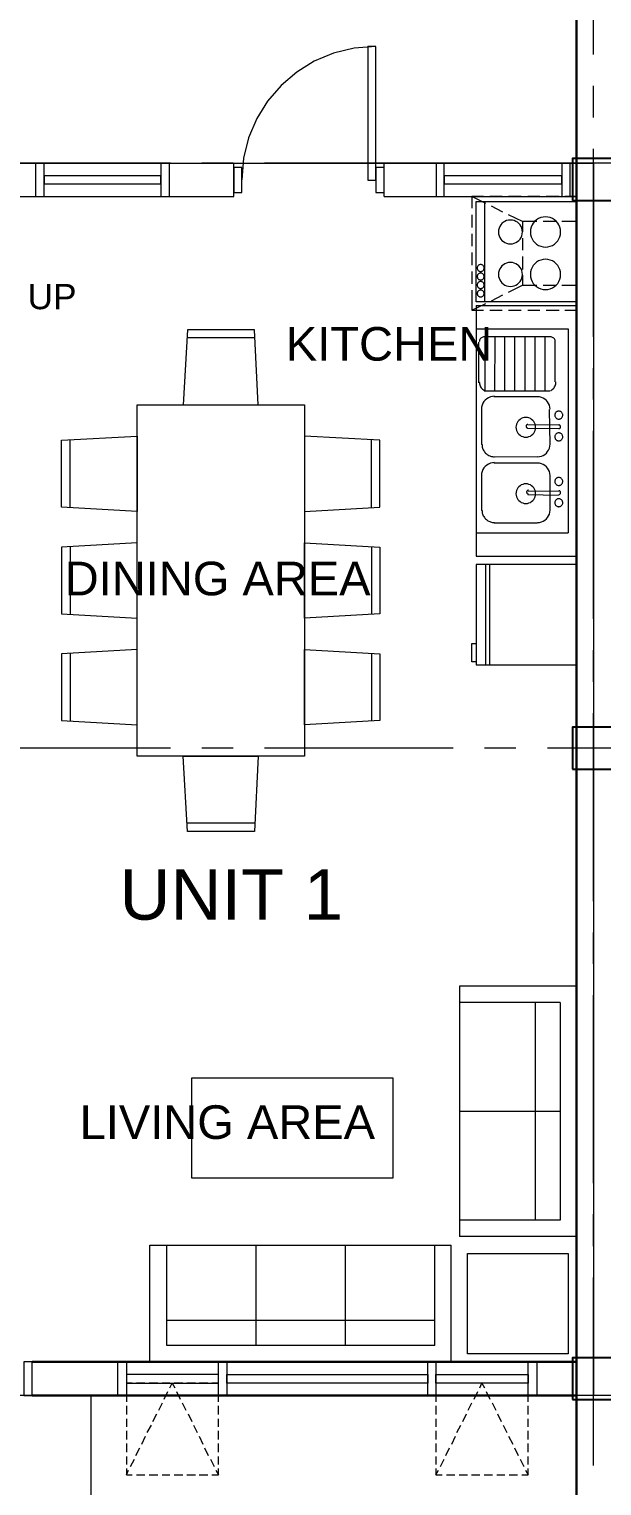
# Model space of a CAD drawing. Header units: millimetres. Extents: x -5837 to 14055, y -7034 to 19184.
# Drawn here: x 1781 to 5201, y 4960 to 13669 of the extents above; entities that cross this region are included whole.
import ezdxf

# ---------------------------------------------------------------- set-up
doc = ezdxf.new("R2010")
doc.units = ezdxf.units.MM
for name, color, linetype in [('ARCH-LINES', 7, 'Continuous'), ('ARCH-TEXT', 7, 'Continuous'), ('COLUMN', 1, 'Continuous')]:
    doc.layers.add(name, color=color, linetype=linetype)
doc.styles.add('Arial', font='arial.ttf')

msp = doc.modelspace()

# ---------------------------------------------------------------- linework, layer by layer
at = {"layer": 'ARCH-LINES', "lineweight": 30}
for points in [[(5050, 14667.6), (5050, 0)], [(5050, 5700.7), (1799.7, 5700.7)], [(5050, 5500.7), (1799.7, 5500.7)]]:
    msp.add_lwpolyline(points, dxfattribs=at)
at = {"layer": 'ARCH-LINES', "lineweight": 5}
for points in [[(5151.6, 13518.6), (5151.6, 14642.2)], [(5151.6, 13140.8), (5151.6, 13331.3)], [(5151.6, 11829.9), (5151.6, 12953.6)], [(0, 5500.7), (0, 12867.9), (5151.6, 12867.9), (5151.6, 5500.7), (0, 5500.7)], [(200, 12867.9), (3002.7, 12867.9)], [(2625, 12867.9), (1501.4, 12867.9)], [(2999.5, 12867.9), (2812.3, 12867.9)], [(3002.7, 12667.9), (3002.7, 12867.9)], [(4313.6, 12867.9), (3186.8, 12867.9)], [(3901, 12867.9), (5050, 12867.9)], [(3901, 12667.9), (3901, 12867.9)], [(4688.2, 12867.9), (4500.9, 12867.9)], [(5999.1, 12867.9), (4875.4, 12867.9)], [(200, 12667.9), (3002.7, 12667.9)], [(3901, 12667.9), (5050, 12667.9)], [(4864.3, 12547.3), (4849.7, 12546.1), (4835.7, 12542.7), (4822.8, 12537.2), (4810.9, 12529.8), (4800.4, 12520.8), (4791.3, 12510.2), (4784, 12498.4), (4778.5, 12485.4), (4775.1, 12471.5), (4773.9, 12456.8)], [(4954.8, 12456.8), (4953.6, 12471.5), (4950.2, 12485.4), (4944.7, 12498.4), (4937.3, 12510.2), (4928.3, 12520.8), (4917.8, 12529.8), (4905.9, 12537.2), (4892.9, 12542.7), (4879, 12546.1), (4864.3, 12547.3)], [(4654.8, 12528.2), (4643.3, 12527.3), (4632.3, 12524.6), (4622, 12520.3), (4612.7, 12514.4), (4604.3, 12507.3), (4597.2, 12499), (4591.4, 12489.6), (4587.1, 12479.4), (4584.4, 12468.4), (4583.4, 12456.8)], [(4583.4, 12456.8), (4584.4, 12445.2), (4587.1, 12434.2), (4591.4, 12424), (4597.2, 12414.6), (4604.3, 12406.3), (4612.7, 12399.2), (4622, 12393.4), (4632.3, 12389), (4643.3, 12386.3), (4654.8, 12385.4)], [(4726.3, 12456.8), (4725.3, 12468.4), (4722.6, 12479.4), (4718.3, 12489.6), (4712.5, 12499), (4705.3, 12507.3), (4697, 12514.4), (4687.7, 12520.3), (4677.4, 12524.6), (4666.4, 12527.3), (4654.8, 12528.2)], [(4654.8, 12385.4), (4666.4, 12386.3), (4677.4, 12389), (4687.7, 12393.4), (4697, 12399.2), (4705.3, 12406.3), (4712.5, 12414.6), (4718.3, 12424), (4722.6, 12434.2), (4725.3, 12445.2), (4726.3, 12456.8)], [(4773.9, 12456.8), (4775.1, 12442.1), (4778.5, 12428.2), (4784, 12415.2), (4791.3, 12403.4), (4800.4, 12392.8), (4810.9, 12383.8), (4822.8, 12376.4), (4835.7, 12371), (4849.7, 12367.5), (4864.3, 12366.3)], [(4864.3, 12366.3), (4879, 12367.5), (4892.9, 12371), (4905.9, 12376.4), (4917.8, 12383.8), (4928.3, 12392.8), (4937.3, 12403.4), (4944.7, 12415.2), (4950.2, 12428.2), (4953.6, 12442.1), (4954.8, 12456.8)], [(4864.3, 12293.3), (4849.7, 12292.2), (4835.7, 12288.7), (4822.8, 12283.2), (4810.9, 12275.9), (4800.4, 12266.8), (4791.3, 12256.3), (4784, 12244.5), (4778.5, 12231.5), (4775.1, 12217.6), (4773.9, 12202.9)], [(4954.8, 12202.9), (4953.6, 12217.6), (4950.2, 12231.5), (4944.7, 12244.5), (4937.3, 12256.3), (4928.3, 12266.8), (4917.8, 12275.9), (4905.9, 12283.2), (4892.9, 12288.7), (4879, 12292.2), (4864.3, 12293.3)], [(4654.8, 12274.3), (4643.3, 12273.4), (4632.3, 12270.7), (4622, 12266.3), (4612.7, 12260.5), (4604.3, 12253.4), (4597.2, 12245.1), (4591.4, 12235.7), (4587.1, 12225.5), (4584.4, 12214.5), (4583.4, 12202.9)], [(4583.4, 12202.9), (4584.4, 12191.3), (4587.1, 12180.3), (4591.4, 12170.1), (4597.2, 12160.7), (4604.3, 12152.4), (4612.7, 12145.2), (4622, 12139.4), (4632.3, 12135.1), (4643.3, 12132.4), (4654.8, 12131.5)], [(4726.3, 12202.9), (4725.3, 12214.5), (4722.6, 12225.5), (4718.3, 12235.7), (4712.5, 12245.1), (4705.3, 12253.4), (4697, 12260.5), (4687.7, 12266.3), (4677.4, 12270.7), (4666.4, 12273.4), (4654.8, 12274.3)], [(4654.8, 12131.5), (4666.4, 12132.4), (4677.4, 12135.1), (4687.7, 12139.4), (4697, 12145.2), (4705.3, 12152.4), (4712.5, 12160.7), (4718.3, 12170.1), (4722.6, 12180.3), (4725.3, 12191.3), (4726.3, 12202.9)], [(4773.9, 12202.9), (4775.1, 12188.2), (4778.5, 12174.3), (4784, 12161.3), (4791.3, 12149.5), (4800.4, 12138.9), (4810.9, 12129.9), (4822.8, 12122.5), (4835.7, 12117), (4849.7, 12113.6), (4864.3, 12112.4)], [(4864.3, 12112.4), (4879, 12113.6), (4892.9, 12117), (4905.9, 12122.5), (4917.8, 12129.9), (4928.3, 12138.9), (4937.3, 12149.5), (4944.7, 12161.3), (4950.2, 12174.3), (4953.6, 12188.2), (4954.8, 12202.9)], [(2726.6, 11871.2), (2701.2, 11423.6), (3148.7, 11423.6), (3126.5, 11871.2), (2726.6, 11871.2)], [(3126.5, 11823.6), (2723.4, 11823.6)], [(5151.6, 11455.4), (5151.6, 11642.7)], [(1974.3, 11211), (2425, 11236.4), (2425, 10785.6), (1974.3, 10811), (1974.3, 11211)], [(3875.6, 11211), (3424.9, 11236.4), (3424.9, 10785.6), (3875.6, 10811), (3875.6, 11211)], [(5151.6, 10144.5), (5151.6, 11268.1)], [(2025.1, 10807.9), (2025.1, 11214.1)], [(3824.8, 10807.9), (3824.8, 11214.1)], [(1974.3, 10173), (2425, 10147.6), (2425, 10598.4), (1974.3, 10573), (1974.3, 10173)], [(2025.1, 10576.1), (2025.1, 10169.9)], [(3875.6, 10173), (3424.9, 10147.6), (3424.9, 10598.4), (3875.6, 10573), (3875.6, 10173)], [(3824.8, 10576.1), (3824.8, 10169.9)], [(1974.3, 9535), (2425, 9509.6), (2425, 9960.4), (1974.3, 9935), (1974.3, 9535)], [(2025.1, 9938.2), (2025.1, 9531.9)], [(3875.6, 9535), (3424.9, 9509.6), (3424.9, 9960.4), (3875.6, 9935), (3875.6, 9535)], [(3824.8, 9938.2), (3824.8, 9531.9)], [(5151.6, 9766.7), (5151.6, 9957.2)], [(5151.6, 8455.8), (5151.6, 9579.5)], [(2625, 9370), (1501.4, 9370)], [(2726.6, 8871.6), (2701.2, 9322.4), (3148.7, 9322.4), (3126.5, 8871.6), (2726.6, 8871.6)], [(2999.5, 9370), (2812.3, 9370)], [(4313.6, 9370), (3186.8, 9370)], [(4688.2, 9370), (4500.9, 9370)], [(5999.1, 9370), (4875.4, 9370)], [(3126.5, 8922.4), (2723.4, 8922.4)], [(5151.6, 8081.3), (5151.6, 8268.6)], [(5050, 7948), (4351.7, 7948)], [(4351.7, 7948), (4351.7, 6449.8)], [(5050, 7948), (5050, 6449.8)], [(4951.6, 7849.6), (4351.7, 7849.6)], [(4802.4, 7849.6), (4802.4, 6548.2)], [(4951.6, 7849.6), (4951.6, 6548.2)], [(5151.6, 6770.4), (5151.6, 7894)], [(2752, 7398.9), (3951.8, 7398.9), (3951.8, 6799), (2752, 6799), (2752, 7398.9)], [(4951.6, 7198.9), (4351.7, 7198.9)], [(4951.6, 6548.2), (4351.7, 6548.2)], [(5151.6, 6392.7), (5151.6, 6583.1)], [(5050, 6449.8), (4351.7, 6449.8)], [(2501.2, 5700.7), (2501.2, 6399)], [(2501.2, 6399), (4300.9, 6399)], [(2602.8, 5799.1), (2602.8, 6399)], [(3136, 5799.1), (3136, 6399)], [(3669.3, 5799.1), (3669.3, 6399)], [(4202.5, 5799.1), (4202.5, 6399)], [(4300.9, 5700.7), (4300.9, 6399)], [(4399.3, 5748.3), (4399.3, 6348.2), (4999.2, 6348.2), (4999.2, 5748.3), (4399.3, 5748.3)], [(5151.6, 5081.8), (5151.6, 6205.4)], [(4202.5, 5948.3), (2602.8, 5948.3)], [(3136, 5948.3), (3136, 5948.3)], [(3669.3, 5948.3), (3669.3, 5948.3)], [(4202.5, 5799.1), (2602.8, 5799.1)], [(4300.9, 5700.7), (2501.2, 5700.7)], [(2625, 5500.7), (1501.4, 5500.7)], [(2148.9, 5500.7), (2148.9, 0)], [(2396.5, 5573.7), (2361.5, 5573.7)], [(2361.5, 5573.7), (2361.5, 5535.7)], [(2361.5, 5513.4), (2361.5, 5462.6)], [(2472.6, 5573.7), (2421.8, 5573.7)], [(2548.8, 5573.7), (2498, 5573.7)], [(2621.8, 5573.7), (2574.2, 5573.7)], [(2586.9, 5478.5), (2609.1, 5523)], [(2621.8, 5545.2), (2634.5, 5573.7)], [(2634.5, 5573.7), (2650.4, 5545.2)], [(2698, 5573.7), (2647.2, 5573.7)], [(2659.9, 5523), (2682.1, 5478.5)], [(2774.2, 5573.7), (2723.4, 5573.7)], [(2847.2, 5573.7), (2796.4, 5573.7)], [(2999.5, 5500.7), (2812.3, 5500.7)], [(2910.7, 5573.7), (2872.6, 5573.7)], [(2910.7, 5535.7), (2910.7, 5573.7)], [(2910.7, 5462.6), (2910.7, 5513.4)], [(4313.6, 5500.7), (3186.8, 5500.7)], [(4247, 5573.7), (4208.9, 5573.7)], [(4208.9, 5573.7), (4208.9, 5535.7)], [(4208.9, 5513.4), (4208.9, 5462.6)], [(4323.1, 5573.7), (4272.4, 5573.7)], [(4399.3, 5573.7), (4348.5, 5573.7)], [(4472.3, 5573.7), (4421.5, 5573.7)], [(4437.4, 5478.5), (4459.6, 5523)], [(4472.3, 5545.2), (4485, 5573.7)], [(4485, 5573.7), (4500.9, 5545.2)], [(4548.5, 5573.7), (4497.7, 5573.7)], [(4688.2, 5500.7), (4500.9, 5500.7)], [(4510.4, 5523), (4532.6, 5478.5)], [(4621.5, 5573.7), (4573.9, 5573.7)], [(4697.7, 5573.7), (4646.9, 5573.7)], [(4761.2, 5573.7), (4723.1, 5573.7)], [(4761.2, 5535.7), (4761.2, 5573.7)], [(4761.2, 5462.6), (4761.2, 5513.4)], [(5999.1, 5500.7), (4875.4, 5500.7)], [(2361.5, 5437.3), (2361.5, 5386.5)], [(2555.2, 5411.9), (2577.4, 5456.3)], [(2694.8, 5456.3), (2717, 5411.9)], [(2910.7, 5386.5), (2910.7, 5437.3)], [(4208.9, 5437.3), (4208.9, 5386.5)], [(4402.5, 5411.9), (4424.7, 5456.3)], [(4545.3, 5456.3), (4567.5, 5411.9)], [(4761.2, 5386.5), (4761.2, 5437.3)], [(2361.5, 5361.1), (2361.5, 5313.5)], [(2485.3, 5278.6), (2510.7, 5323)], [(2520.2, 5345.2), (2542.5, 5389.6)], [(2729.7, 5389.6), (2752, 5345.2)], [(2761.5, 5323), (2783.7, 5278.6)], [(2910.7, 5313.5), (2910.7, 5361.1)], [(4208.9, 5361.1), (4208.9, 5313.5)], [(4335.8, 5278.6), (4358.1, 5323)], [(4370.8, 5345.2), (4393, 5389.6)], [(4577.1, 5389.6), (4599.3, 5345.2)], [(4612, 5323), (4634.2, 5278.6)], [(4761.2, 5313.5), (4761.2, 5361.1)], [(2361.5, 5288.1), (2361.5, 5237.3)], [(2453.6, 5208.7), (2475.8, 5256.3)], [(2796.4, 5256.3), (2818.6, 5208.7)], [(2910.7, 5237.3), (2910.7, 5288.1)], [(4208.9, 5288.1), (4208.9, 5237.3)], [(4304.1, 5208.7), (4326.3, 5256.3)], [(4643.7, 5256.3), (4669.1, 5208.7)], [(4761.2, 5237.3), (4761.2, 5288.1)], [(2361.5, 5211.9), (2361.5, 5161.1)], [(2418.7, 5142.1), (2440.9, 5186.5)], [(2828.1, 5186.5), (2850.4, 5142.1)], [(2910.7, 5161.1), (2910.7, 5211.9)], [(4208.9, 5211.9), (4208.9, 5161.1)], [(4269.2, 5142.1), (4291.4, 5186.5)], [(4678.6, 5186.5), (4700.9, 5142.1)], [(4761.2, 5161.1), (4761.2, 5211.9)], [(2361.5, 5135.7), (2361.5, 5088.1)], [(2361.5, 5062.7), (2361.5, 5024.6)], [(2361.5, 5024.6), (2374.2, 5053.2)], [(2386.9, 5075.4), (2409.2, 5119.8)], [(2863.1, 5119.8), (2885.3, 5075.4)], [(2894.8, 5053.2), (2910.7, 5024.6)], [(2910.7, 5088.1), (2910.7, 5135.7)], [(2910.7, 5024.6), (2910.7, 5062.7)], [(4208.9, 5135.7), (4208.9, 5088.1)], [(4208.9, 5062.7), (4208.9, 5024.6)], [(4208.9, 5024.6), (4224.7, 5053.2)], [(4237.4, 5075.4), (4259.7, 5119.8)], [(4713.6, 5119.8), (4735.8, 5075.4)], [(4745.3, 5053.2), (4761.2, 5024.6)], [(4761.2, 5088.1), (4761.2, 5135.7)], [(4761.2, 5024.6), (4761.2, 5062.7)], [(2361.5, 5024.6), (2396.5, 5024.6)], [(2421.8, 5024.6), (2472.6, 5024.6)], [(2498, 5024.6), (2548.8, 5024.6)], [(2574.2, 5024.6), (2621.8, 5024.6)], [(2647.2, 5024.6), (2698, 5024.6)], [(2723.4, 5024.6), (2774.2, 5024.6)], [(2796.4, 5024.6), (2847.2, 5024.6)], [(2872.6, 5024.6), (2910.7, 5024.6)], [(4208.9, 5024.6), (4247, 5024.6)], [(4272.4, 5024.6), (4323.1, 5024.6)], [(4348.5, 5024.6), (4399.3, 5024.6)], [(4421.5, 5024.6), (4472.3, 5024.6)], [(4497.7, 5024.6), (4548.5, 5024.6)], [(4573.9, 5024.6), (4621.5, 5024.6)], [(4646.9, 5024.6), (4697.7, 5024.6)], [(4723.1, 5024.6), (4761.2, 5024.6)]]:
    msp.add_lwpolyline(points, dxfattribs=at)
at = {"layer": 'ARCH-LINES', "lineweight": 9}
for points in [[(3851.8, 13566.2), (3721.8, 13555.7), (3598.5, 13525.5), (3483.5, 13477.1), (3378.5, 13412.1), (3285.1, 13332.3), (3205, 13239.3), (3139.8, 13134.7), (3091.2, 13020.2), (3060.8, 12897.4), (3050.3, 12767.9)], [(2618.6, 12667.9), (2618.6, 12867.9), (1818.8, 12867.9), (1818.8, 12667.9), (2618.6, 12667.9)], [(5011.9, 12667.9), (5011.9, 12867.9), (4212, 12867.9), (4212, 12667.9), (5011.9, 12667.9)], [(2567.9, 12791.7), (1869.6, 12791.7), (1869.6, 12744.1), (2567.9, 12744.1), (2567.9, 12791.7)], [(4961.1, 12791.7), (4259.7, 12791.7), (4259.7, 12744.1), (4961.1, 12744.1), (4961.1, 12791.7)], [(4494.5, 12667.9), (4424.7, 12667.9)], [(4424.7, 12667.9), (4424.7, 12598.1)], [(4507.2, 12626.6), (4424.7, 12667.9)], [(5050, 12039.4), (4450.1, 12039.4), (4450.1, 12639.3), (5050, 12639.3), (5050, 12039.4)], [(4500.9, 12639.3), (4500.9, 12039.4)], [(4605.6, 12667.9), (4532.6, 12667.9)], [(4719.9, 12667.9), (4643.7, 12667.9)], [(4831, 12667.9), (4758, 12667.9)], [(4945.3, 12667.9), (4869.1, 12667.9)], [(5050, 12667.9), (4980.2, 12667.9)], [(4424.7, 12560), (4424.7, 12483.8)], [(4608.8, 12575.8), (4542.2, 12610.8)], [(4726.3, 12518.7), (4643.7, 12560)], [(4812, 12518.7), (4726.3, 12518.7)], [(4726.3, 12518.7), (4726.3, 12458.4)], [(4926.2, 12518.7), (4850, 12518.7)], [(5050, 12518.7), (4961.1, 12518.7)], [(4424.7, 12445.7), (4424.7, 12372.7)], [(4726.3, 12420.3), (4726.3, 12347.3)], [(4424.7, 12334.6), (4424.7, 12258.4)], [(4726.3, 12309.2), (4726.3, 12233)], [(4424.7, 12220.3), (4424.7, 12147.3)], [(4477.1, 12261.6), (4473.7, 12261.3), (4470.6, 12260.5), (4467.6, 12259.3), (4464.9, 12257.6), (4462.5, 12255.6), (4460.4, 12253.2), (4458.8, 12250.5), (4457.5, 12247.5), (4456.7, 12244.3), (4456.5, 12241)], [(4456.5, 12241), (4456.7, 12237.6), (4457.5, 12234.4), (4458.8, 12231.5), (4460.4, 12228.8), (4462.5, 12226.4), (4464.9, 12224.3), (4467.6, 12222.6), (4470.6, 12221.4), (4473.7, 12220.6), (4477.1, 12220.3)], [(4477.1, 12210.8), (4473.7, 12210.5), (4470.6, 12209.8), (4467.6, 12208.5), (4464.9, 12206.8), (4462.5, 12204.8), (4460.4, 12202.4), (4458.8, 12199.7), (4457.5, 12196.7), (4456.7, 12193.5), (4456.5, 12190.2)], [(4497.7, 12241), (4497.4, 12244.3), (4496.7, 12247.5), (4495.4, 12250.5), (4493.7, 12253.2), (4491.7, 12255.6), (4489.3, 12257.6), (4486.6, 12259.3), (4483.6, 12260.5), (4480.4, 12261.3), (4477.1, 12261.6)], [(4477.1, 12220.3), (4480.4, 12220.6), (4483.6, 12221.4), (4486.6, 12222.6), (4489.3, 12224.3), (4491.7, 12226.4), (4493.7, 12228.8), (4495.4, 12231.5), (4496.7, 12234.4), (4497.4, 12237.6), (4497.7, 12241)], [(4497.7, 12190.2), (4497.4, 12193.5), (4496.7, 12196.7), (4495.4, 12199.7), (4493.7, 12202.4), (4491.7, 12204.8), (4489.3, 12206.8), (4486.6, 12208.5), (4483.6, 12209.8), (4480.4, 12210.5), (4477.1, 12210.8)], [(4726.3, 12198.1), (4726.3, 12137.8)], [(4424.7, 12109.2), (4424.7, 12039.4)], [(4456.5, 12190.2), (4456.7, 12186.8), (4457.5, 12183.7), (4458.8, 12180.7), (4460.4, 12178), (4462.5, 12175.6), (4464.9, 12173.5), (4467.6, 12171.9), (4470.6, 12170.6), (4473.7, 12169.8), (4477.1, 12169.6)], [(4477.1, 12160), (4473.7, 12159.8), (4470.6, 12159), (4467.6, 12157.7), (4464.9, 12156), (4462.5, 12154), (4460.4, 12151.6), (4458.8, 12148.9), (4457.5, 12145.9), (4456.7, 12142.7), (4456.5, 12139.4)], [(4456.5, 12139.4), (4456.7, 12136.1), (4457.5, 12132.9), (4458.8, 12129.9), (4460.4, 12127.2), (4462.5, 12124.8), (4464.9, 12122.7), (4467.6, 12121.1), (4470.6, 12119.8), (4473.7, 12119), (4477.1, 12118.8)], [(4477.1, 12109.2), (4473.7, 12109), (4470.6, 12108.2), (4467.6, 12106.9), (4464.9, 12105.3), (4462.5, 12103.2), (4460.4, 12100.8), (4458.8, 12098.1), (4457.5, 12095.1), (4456.7, 12092), (4456.5, 12088.6)], [(4477.1, 12169.6), (4480.4, 12169.8), (4483.6, 12170.6), (4486.6, 12171.9), (4489.3, 12173.5), (4491.7, 12175.6), (4493.7, 12178), (4495.4, 12180.7), (4496.7, 12183.7), (4497.4, 12186.8), (4497.7, 12190.2)], [(4497.7, 12139.4), (4497.4, 12142.7), (4496.7, 12145.9), (4495.4, 12148.9), (4493.7, 12151.6), (4491.7, 12154), (4489.3, 12156), (4486.6, 12157.7), (4483.6, 12159), (4480.4, 12159.8), (4477.1, 12160)], [(4477.1, 12118.8), (4480.4, 12119), (4483.6, 12119.8), (4486.6, 12121.1), (4489.3, 12122.7), (4491.7, 12124.8), (4493.7, 12127.2), (4495.4, 12129.9), (4496.7, 12132.9), (4497.4, 12136.1), (4497.7, 12139.4)], [(4497.7, 12088.6), (4497.4, 12092), (4496.7, 12095.1), (4495.4, 12098.1), (4493.7, 12100.8), (4491.7, 12103.2), (4489.3, 12105.3), (4486.6, 12106.9), (4483.6, 12108.2), (4480.4, 12109), (4477.1, 12109.2)], [(4643.7, 12096.5), (4726.3, 12137.8)], [(4726.3, 12137.8), (4812, 12137.8)], [(4850, 12137.8), (4926.2, 12137.8)], [(4961.1, 12137.8), (5050, 12137.8)], [(4424.7, 12039.4), (4424.7, 11988.6)], [(4424.7, 11988.6), (4507.2, 12029.9)], [(4456.5, 12088.6), (4456.7, 12085.3), (4457.5, 12082.1), (4458.8, 12079.1), (4460.4, 12076.4), (4462.5, 12074), (4464.9, 12072), (4467.6, 12070.3), (4470.6, 12069), (4473.7, 12068.3), (4477.1, 12068)], [(4477.1, 12068), (4480.4, 12068.3), (4483.6, 12069), (4486.6, 12070.3), (4489.3, 12072), (4491.7, 12074), (4493.7, 12076.4), (4495.4, 12079.1), (4496.7, 12082.1), (4497.4, 12085.3), (4497.7, 12088.6)], [(4542.2, 12045.8), (4608.8, 12080.7)], [(4424.7, 11988.6), (4494.5, 11988.6)], [(4532.6, 11988.6), (4605.6, 11988.6)], [(4643.7, 11988.6), (4719.9, 11988.6)], [(4758, 11988.6), (4831, 11988.6)], [(4869.1, 11988.6), (4945.3, 11988.6)], [(4980.2, 11988.6), (5050, 11988.6)], [(2425, 9322.4), (2425, 11423.6), (3424.9, 11423.6), (3424.9, 9322.4), (2425, 9322.4)], [(4812, 5500.7), (2310.8, 5500.7), (2310.8, 5700.7), (4812, 5700.7), (4812, 5500.7)]]:
    msp.add_lwpolyline(points, dxfattribs=at)
at = {"layer": 'ARCH-LINES', "lineweight": 18}
for points in [[(3850.2, 12766.3), (3850.2, 13566.2), (3802.6, 13566.2), (3802.6, 12766.3), (3850.2, 12766.3)], [(1869.6, 12667.9), (1869.6, 12867.9), (1818.8, 12867.9), (1818.8, 12667.9), (1869.6, 12667.9)], [(2618.6, 12667.9), (2618.6, 12867.9), (2567.9, 12867.9), (2567.9, 12667.9), (2618.6, 12667.9)], [(3050.3, 12693.3), (3050.3, 12842.5), (3002.7, 12842.5), (3002.7, 12693.3), (3050.3, 12693.3)], [(3901, 12693.3), (3901, 12842.5), (3850.2, 12842.5), (3850.2, 12693.3), (3901, 12693.3)], [(4259.7, 12667.9), (4259.7, 12867.9), (4212, 12867.9), (4212, 12667.9), (4259.7, 12667.9)], [(5011.9, 12667.9), (5011.9, 12867.9), (4961.1, 12867.9), (4961.1, 12667.9), (5011.9, 12667.9)], [(4450.1, 12017.2), (4450.1, 10519)], [(4450.1, 12017.2), (5050, 12017.2)], [(4450.1, 10519), (5050, 10519)], [(1799.7, 5500.7), (1799.7, 5700.7), (1748.9, 5700.7), (1748.9, 5500.7), (1799.7, 5500.7)], [(2361.5, 5500.7), (2310.8, 5500.7), (2310.8, 5700.7), (2361.5, 5700.7), (2361.5, 5500.7)], [(2961.4, 5500.7), (2910.7, 5500.7), (2910.7, 5700.7), (2961.4, 5700.7), (2961.4, 5500.7)], [(4208.9, 5500.7), (4161.3, 5500.7), (4161.3, 5700.7), (4208.9, 5700.7), (4208.9, 5500.7)], [(4812, 5500.7), (4761.2, 5500.7), (4761.2, 5700.7), (4812, 5700.7), (4812, 5500.7)], [(2910.7, 5624.5), (2361.5, 5624.5), (2361.5, 5573.7), (2910.7, 5573.7), (2910.7, 5624.5)], [(2961.4, 5624.5), (4161.3, 5624.5), (4161.3, 5573.7), (2961.4, 5573.7), (2961.4, 5624.5)], [(4208.9, 5624.5), (4761.2, 5624.5), (4761.2, 5573.7), (4208.9, 5573.7), (4208.9, 5624.5)]]:
    msp.add_lwpolyline(points, dxfattribs=at)
at = {"layer": 'ARCH-LINES', "lineweight": 5, "true_color": 0x989898}
for points in [[(4450.1, 11877.5), (4450.1, 10658.7)], [(4450.1, 11877.5), (4999.2, 11877.5)], [(4999.2, 11877.5), (4999.2, 10658.7)], [(4466, 11553.8), (4466, 11798.2)], [(4499.3, 11829.9), (4494.4, 11829.5), (4489.8, 11828.4), (4485.5, 11826.6), (4481.5, 11824.1), (4478, 11821.1), (4475, 11817.6), (4472.5, 11813.6), (4470.7, 11809.3), (4469.5, 11804.7), (4469.2, 11799.8)], [(4891.3, 11829.9), (4497.7, 11829.9)], [(4504.1, 11506.2), (4504.1, 11829.9)], [(4561.2, 11506.2), (4564.4, 11829.9)], [(4621.5, 11506.2), (4621.5, 11829.9)], [(4621.5, 11506.2), (4621.5, 11823.6)], [(4681.8, 11506.2), (4681.8, 11829.9)], [(4742.1, 11506.2), (4742.1, 11829.9)], [(4802.4, 11506.2), (4802.4, 11829.9)], [(4862.7, 11506.2), (4862.7, 11829.9)], [(4923.1, 11799.8), (4922.7, 11804.7), (4921.5, 11809.3), (4919.7, 11813.6), (4917.2, 11817.6), (4914.2, 11821.1), (4910.7, 11824.1), (4906.8, 11826.6), (4902.4, 11828.4), (4897.8, 11829.5), (4892.9, 11829.9)], [(4923.1, 11560.1), (4923.1, 11798.2)], [(4469.2, 11561.1), (4469.3, 11554.6), (4470.1, 11548.3), (4471.6, 11542.1), (4473.8, 11536.2), (4476.7, 11530.6), (4480.1, 11525.4), (4484.2, 11520.5), (4488.8, 11516.2), (4493.9, 11512.3), (4499.5, 11509)], [(4497.7, 11506.2), (4891.3, 11506.2)], [(4895.9, 11509), (4901.5, 11512.3), (4906.6, 11516.1), (4911.2, 11520.5), (4915.2, 11525.3), (4918.7, 11530.6), (4921.5, 11536.2), (4923.7, 11542.1), (4925.3, 11548.2), (4926.1, 11554.6), (4926.2, 11561.1)], [(4559.6, 11474.4), (4547, 11473.4), (4535.1, 11470.5), (4523.9, 11465.8), (4513.7, 11459.4), (4504.6, 11451.7), (4496.9, 11442.6), (4490.5, 11432.4), (4485.8, 11421.3), (4482.9, 11409.3), (4481.8, 11396.7)], [(4815.1, 11471.2), (4554.9, 11471.2)], [(4891.3, 11396.8), (4890.3, 11408.9), (4887.5, 11420.3), (4882.9, 11431), (4876.9, 11440.8), (4869.4, 11449.5), (4860.7, 11456.9), (4850.9, 11463), (4840.2, 11467.5), (4828.7, 11470.3), (4816.6, 11471.2)], [(4481.8, 11395.1), (4481.8, 11185.6)], [(4746.9, 11347.5), (4737.4, 11346.7), (4728.3, 11344.5), (4719.9, 11340.9), (4712.2, 11336.1), (4705.4, 11330.3), (4699.5, 11323.4), (4694.7, 11315.7), (4691.2, 11307.3), (4688.9, 11298.3), (4688.2, 11288.7)], [(4805.6, 11288.7), (4804.8, 11298.3), (4802.6, 11307.3), (4799.1, 11315.7), (4794.3, 11323.4), (4788.4, 11330.3), (4781.6, 11336.1), (4773.9, 11340.9), (4765.4, 11344.5), (4756.4, 11346.7), (4746.9, 11347.5)], [(4891.3, 11185.6), (4888.1, 11395.1)], [(4938.8, 11385), (4935.3, 11384), (4932.1, 11382.6), (4929.2, 11380.7), (4926.7, 11378.4), (4924.5, 11375.8), (4922.6, 11372.9), (4921.3, 11369.7), (4920.3, 11366.4), (4919.9, 11362.9), (4920, 11359.3)], [(4920, 11359.3), (4920.6, 11355.7), (4921.8, 11352.4), (4923.4, 11349.3), (4925.4, 11346.5), (4927.7, 11344.1), (4930.4, 11342), (4933.4, 11340.3), (4936.7, 11339), (4940.1, 11338.2), (4943.7, 11337.9)], [(4948.6, 11385), (4947.6, 11385.2), (4946.6, 11385.4), (4945.6, 11385.5), (4944.7, 11385.5), (4943.7, 11385.5), (4942.7, 11385.5), (4941.7, 11385.5), (4940.7, 11385.4), (4939.8, 11385.2), (4938.8, 11385)], [(4943.7, 11337.9), (4947.3, 11338.2), (4950.7, 11339), (4953.9, 11340.3), (4956.9, 11342), (4959.6, 11344.1), (4962, 11346.5), (4964, 11349.3), (4965.6, 11352.4), (4966.7, 11355.7), (4967.4, 11359.3)], [(4967.4, 11359.3), (4967.5, 11362.9), (4967, 11366.4), (4966.1, 11369.7), (4964.7, 11372.9), (4962.9, 11375.8), (4960.7, 11378.4), (4958.1, 11380.7), (4955.2, 11382.6), (4952, 11384), (4948.6, 11385)], [(4688.2, 11288.7), (4688.9, 11279.2), (4691.2, 11270.2), (4694.7, 11261.8), (4699.5, 11254.1), (4705.4, 11247.2), (4712.2, 11241.3), (4719.9, 11236.6), (4728.3, 11233), (4737.4, 11230.8), (4746.9, 11230)], [(4746.9, 11230), (4756.4, 11230.8), (4765.4, 11233), (4773.9, 11236.6), (4781.6, 11241.3), (4788.4, 11247.2), (4794.3, 11254.1), (4799.1, 11261.8), (4802.6, 11270.2), (4804.8, 11279.2), (4805.6, 11288.7)], [(4759.8, 11306.2), (4758, 11306.1), (4756.3, 11305.7), (4754.7, 11305), (4753.2, 11304.2), (4751.9, 11303.1), (4750.7, 11301.8), (4749.8, 11300.4), (4749.1, 11298.8), (4748.7, 11297.1), (4748.5, 11295.3)], [(4748.5, 11295.3), (4748.6, 11293.5), (4749, 11291.8), (4749.6, 11290.2), (4750.5, 11288.7), (4751.6, 11287.4), (4752.9, 11286.2), (4754.3, 11285.3), (4755.9, 11284.6), (4757.6, 11284.2), (4759.4, 11284)], [(4758, 11306.2), (4942.1, 11303)], [(4758, 11284), (4942.1, 11280.8)], [(4943.7, 11255.4), (4940.1, 11255.1), (4936.7, 11254.4), (4933.4, 11253.1), (4930.4, 11251.4), (4927.7, 11249.3), (4925.4, 11246.8), (4923.4, 11244), (4921.8, 11240.9), (4920.6, 11237.6), (4920, 11234.1)], [(4943.5, 11280.8), (4945.3, 11280.9), (4947, 11281.3), (4948.6, 11282), (4950.1, 11282.8), (4951.4, 11283.9), (4952.5, 11285.2), (4953.5, 11286.6), (4954.2, 11288.2), (4954.6, 11289.9), (4954.8, 11291.7)], [(4967.4, 11234), (4966.7, 11237.6), (4965.6, 11240.9), (4964, 11244), (4962, 11246.8), (4959.6, 11249.3), (4956.9, 11251.4), (4953.9, 11253.1), (4950.7, 11254.3), (4947.3, 11255.1), (4943.7, 11255.4)], [(4954.8, 11291.7), (4954.7, 11293.5), (4954.3, 11295.2), (4953.6, 11296.8), (4952.8, 11298.3), (4951.7, 11299.6), (4950.4, 11300.8), (4949, 11301.7), (4947.4, 11302.4), (4945.7, 11302.8), (4943.9, 11303)], [(4485, 11187.2), (4485.3, 11181.3), (4486, 11175.4), (4487.1, 11169.7), (4488.7, 11164.1), (4490.7, 11158.6), (4493.1, 11153.3), (4496, 11148.2), (4499.2, 11143.4), (4502.9, 11138.7), (4506.9, 11134.4)], [(4816.8, 11112.6), (4828.9, 11113.6), (4840.4, 11116.4), (4851.1, 11120.9), (4860.9, 11127), (4869.5, 11134.5), (4877, 11143.2), (4883, 11153), (4887.5, 11163.7), (4890.3, 11175.2), (4891.3, 11187.3)], [(4920, 11234.1), (4919.9, 11230.5), (4920.3, 11227), (4921.3, 11223.6), (4922.6, 11220.5), (4924.5, 11217.6), (4926.7, 11215), (4929.2, 11212.7), (4932.1, 11210.8), (4935.3, 11209.3), (4938.8, 11208.3)], [(4938.8, 11208.3), (4939.8, 11208.1), (4940.7, 11208), (4941.7, 11207.9), (4942.7, 11207.8), (4943.7, 11207.8), (4944.7, 11207.8), (4945.6, 11207.9), (4946.6, 11208), (4947.6, 11208.1), (4948.6, 11208.3)], [(4948.6, 11208.3), (4952, 11209.3), (4955.2, 11210.8), (4958.1, 11212.7), (4960.7, 11214.9), (4962.9, 11217.6), (4964.7, 11220.5), (4966.1, 11223.6), (4967, 11227), (4967.5, 11230.4), (4967.4, 11234)], [(4559.6, 11077.7), (4547, 11076.6), (4535.1, 11073.7), (4523.9, 11069), (4513.7, 11062.7), (4504.6, 11054.9), (4496.9, 11045.8), (4490.5, 11035.7), (4485.8, 11024.5), (4482.9, 11012.5), (4481.8, 10999.9)], [(4506.9, 11134.4), (4511.2, 11130.4), (4515.9, 11126.7), (4520.7, 11123.5), (4525.8, 11120.7), (4531.1, 11118.2), (4536.6, 11116.2), (4542.2, 11114.6), (4548, 11113.5), (4553.8, 11112.8), (4559.7, 11112.6)], [(4815.1, 11074.5), (4554.9, 11074.5)], [(4815.1, 11112.6), (4558, 11109.4)], [(4891.3, 11000), (4890.3, 11012.1), (4887.5, 11023.6), (4882.9, 11034.3), (4876.9, 11044), (4869.4, 11052.7), (4860.7, 11060.2), (4850.9, 11066.2), (4840.2, 11070.7), (4828.7, 11073.5), (4816.6, 11074.5)], [(4481.8, 10998.3), (4481.8, 10792)], [(4891.3, 10792), (4891.3, 10998.3)], [(4938.8, 10988.3), (4935.3, 10987.3), (4932.1, 10985.8), (4929.2, 10983.9), (4926.7, 10981.6), (4924.5, 10979), (4922.6, 10976.1), (4921.3, 10973), (4920.3, 10969.6), (4919.9, 10966.1), (4920, 10962.5)], [(4948.6, 10988.3), (4947.6, 10988.5), (4946.6, 10988.6), (4945.6, 10988.7), (4944.7, 10988.8), (4943.7, 10988.8), (4942.7, 10988.8), (4941.7, 10988.7), (4940.7, 10988.6), (4939.8, 10988.5), (4938.8, 10988.3)], [(4967.4, 10962.5), (4967.5, 10966.1), (4967, 10969.6), (4966.1, 10973), (4964.7, 10976.1), (4962.9, 10979), (4960.7, 10981.6), (4958.1, 10983.9), (4955.2, 10985.8), (4952, 10987.3), (4948.6, 10988.3)], [(4746.9, 10950.7), (4737.4, 10949.9), (4728.3, 10947.7), (4719.9, 10944.1), (4712.2, 10939.4), (4705.4, 10933.5), (4699.5, 10926.7), (4694.7, 10919), (4691.2, 10910.5), (4688.9, 10901.5), (4688.2, 10892)], [(4688.2, 10892), (4688.9, 10882.4), (4691.2, 10873.4), (4694.7, 10865), (4699.5, 10857.3), (4705.4, 10850.4), (4712.2, 10844.6), (4719.9, 10839.8), (4728.3, 10836.2), (4737.4, 10834), (4746.9, 10833.3)], [(4805.6, 10892), (4804.8, 10901.5), (4802.6, 10910.5), (4799.1, 10919), (4794.3, 10926.7), (4788.4, 10933.5), (4781.6, 10939.4), (4773.9, 10944.1), (4765.4, 10947.7), (4756.4, 10949.9), (4746.9, 10950.7)], [(4746.9, 10833.3), (4756.4, 10834), (4765.4, 10836.2), (4773.9, 10839.8), (4781.6, 10844.6), (4788.4, 10850.4), (4794.3, 10857.3), (4799.1, 10865), (4802.6, 10873.4), (4804.8, 10882.4), (4805.6, 10892)], [(4763, 10912.6), (4761.1, 10912.5), (4759.4, 10912.1), (4757.8, 10911.5), (4756.4, 10910.6), (4755, 10909.5), (4753.9, 10908.2), (4753, 10906.8), (4752.3, 10905.2), (4751.8, 10903.5), (4751.7, 10901.7)], [(4751.7, 10901.7), (4751.8, 10899.9), (4752.2, 10898.2), (4752.8, 10896.6), (4753.7, 10895.1), (4754.8, 10893.8), (4756, 10892.6), (4757.5, 10891.7), (4759.1, 10891), (4760.8, 10890.6), (4762.6, 10890.4)], [(4761.2, 10909.4), (4942.1, 10906.3)], [(4920, 10962.5), (4920.6, 10959), (4921.8, 10955.6), (4923.4, 10952.6), (4925.4, 10949.8), (4927.7, 10947.3), (4930.4, 10945.2), (4933.4, 10943.5), (4936.7, 10942.2), (4940.1, 10941.4), (4943.7, 10941.2)], [(4943.5, 10887.2), (4945.3, 10887.3), (4947, 10887.7), (4948.6, 10888.4), (4950.1, 10889.2), (4951.4, 10890.3), (4952.5, 10891.6), (4953.5, 10893), (4954.2, 10894.6), (4954.6, 10896.3), (4954.8, 10898.1)], [(4943.7, 10941.2), (4947.3, 10941.4), (4950.7, 10942.2), (4953.9, 10943.5), (4956.9, 10945.2), (4959.6, 10947.3), (4962, 10949.8), (4964, 10952.6), (4965.6, 10955.6), (4966.7, 10959), (4967.4, 10962.5)], [(4954.8, 10898.1), (4954.7, 10899.9), (4954.3, 10901.6), (4953.6, 10903.3), (4952.8, 10904.7), (4951.7, 10906), (4950.4, 10907.2), (4949, 10908.1), (4947.4, 10908.8), (4945.7, 10909.3), (4943.9, 10909.4)], [(4758, 10887.2), (4942.1, 10884)], [(4920, 10840.5), (4919.9, 10836.9), (4920.3, 10833.4), (4921.3, 10830), (4922.6, 10826.9), (4924.5, 10824), (4926.7, 10821.4), (4929.2, 10819.1), (4932.1, 10817.2), (4935.3, 10815.7), (4938.8, 10814.7)], [(4943.7, 10861.8), (4940.1, 10861.5), (4936.7, 10860.8), (4933.4, 10859.5), (4930.4, 10857.8), (4927.7, 10855.7), (4925.4, 10853.2), (4923.4, 10850.4), (4921.8, 10847.3), (4920.6, 10844), (4920, 10840.5)], [(4938.8, 10814.7), (4939.8, 10814.5), (4940.7, 10814.4), (4941.7, 10814.3), (4942.7, 10814.2), (4943.7, 10814.2), (4944.7, 10814.2), (4945.6, 10814.3), (4946.6, 10814.4), (4947.6, 10814.5), (4948.6, 10814.7)], [(4967.4, 10840.5), (4966.7, 10844), (4965.6, 10847.3), (4964, 10850.4), (4962, 10853.2), (4959.6, 10855.7), (4956.9, 10857.8), (4953.9, 10859.5), (4950.7, 10860.8), (4947.3, 10861.5), (4943.7, 10861.8)], [(4948.6, 10814.7), (4952, 10815.7), (4955.2, 10817.2), (4958.1, 10819.1), (4960.7, 10821.4), (4962.9, 10824), (4964.7, 10826.9), (4966.1, 10830), (4967, 10833.4), (4967.5, 10836.9), (4967.4, 10840.5)], [(4485, 10793.6), (4485.3, 10787.7), (4486, 10781.8), (4487.1, 10776.1), (4488.7, 10770.5), (4490.7, 10765), (4493.1, 10759.7), (4496, 10754.6), (4499.2, 10749.8), (4502.9, 10745.1), (4506.9, 10740.8)], [(4506.9, 10740.8), (4511.2, 10736.8), (4515.9, 10733.2), (4520.7, 10729.9), (4525.8, 10727.1), (4531.1, 10724.6), (4536.6, 10722.6), (4542.2, 10721), (4548, 10719.9), (4553.8, 10719.2), (4559.7, 10719)], [(4815.1, 10715.8), (4558, 10715.8)], [(4816.8, 10719), (4828.9, 10720), (4840.4, 10722.8), (4851.1, 10727.4), (4860.9, 10733.4), (4869.5, 10740.9), (4877, 10749.6), (4883, 10759.4), (4887.5, 10770.1), (4890.3, 10781.6), (4891.3, 10793.7)], [(4450.1, 10658.7), (4999.2, 10658.7)], [(4450.1, 10468.2), (4450.1, 9868.3)], [(5050, 10468.2), (4450.1, 10468.2)], [(4507.2, 9868.3), (4507.2, 10468.2)], [(4532.6, 9868.3), (4532.6, 10468.2)], [(5050, 9868.3), (5050, 10468.2)], [(4450.1, 9995.3), (4450.1, 9887.4), (4424.7, 9887.4), (4424.7, 9995.3), (4450.1, 9995.3)], [(4450.1, 9868.3), (5050, 9868.3)]]:
    msp.add_lwpolyline(points, dxfattribs=at)
at = {"layer": 'COLUMN'}
for points in [[(5025, 12645), (5275, 12645), (5275, 12895), (5025, 12895)], [(5025, 9245), (5275, 9245), (5275, 9495), (5025, 9495)], [(5025, 5475), (5275, 5475), (5275, 5725), (5025, 5725)]]:
    msp.add_lwpolyline(points, close=True, dxfattribs=at)

# ---------------------------------------------------------------- texts
at = {"layer": 'ARCH-TEXT', "style": 'Arial'}
for s, height, p in [('UP', 150.84, (1771.2, 11995)), ('KITCHEN', 201.12, (3313.8, 11687.1)), ('DINING AREA', 201.116, (1993.3, 10284.1)), ('UNIT 1', 301.67, (2320.3, 8344.7)), ('LIVING AREA', 201.116, (2082.2, 7033.8))]:
    msp.add_text(s, height=height, dxfattribs=at).set_placement(p)

doc.saveas('drawing.dxf')
